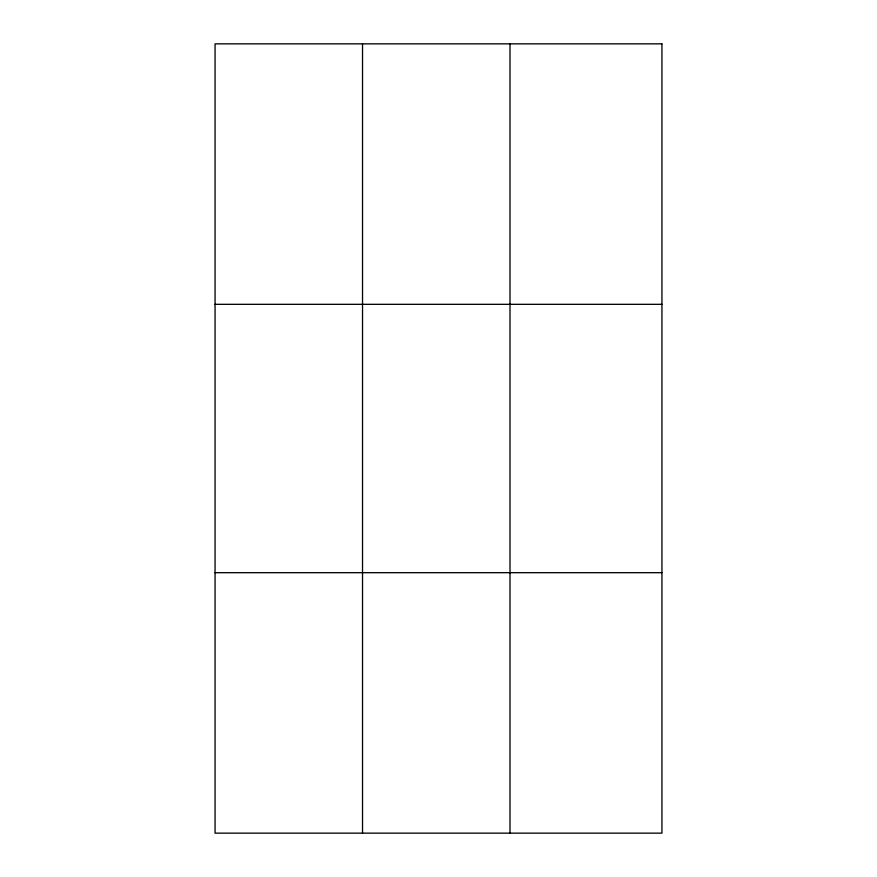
<?xml version="1.0" encoding="UTF-8"?>
<svg xmlns="http://www.w3.org/2000/svg" width="877" height="877" viewBox="0 0 877 877"><rect width="100%" height="100%" fill="white"/><g stroke="black" fill="none" stroke-linecap="round" stroke-linejoin="round"><path stroke-width="1.32" d="M362.53 833.15L362.53 43.85M509.997 833.15L509.997 43.85M215.062 304.319L661.938 304.319M215.062 572.681L661.938 572.681M661.938 43.85L661.938 833.15L215.062 833.15L215.062 43.85L661.938 43.85"/></g></svg>
